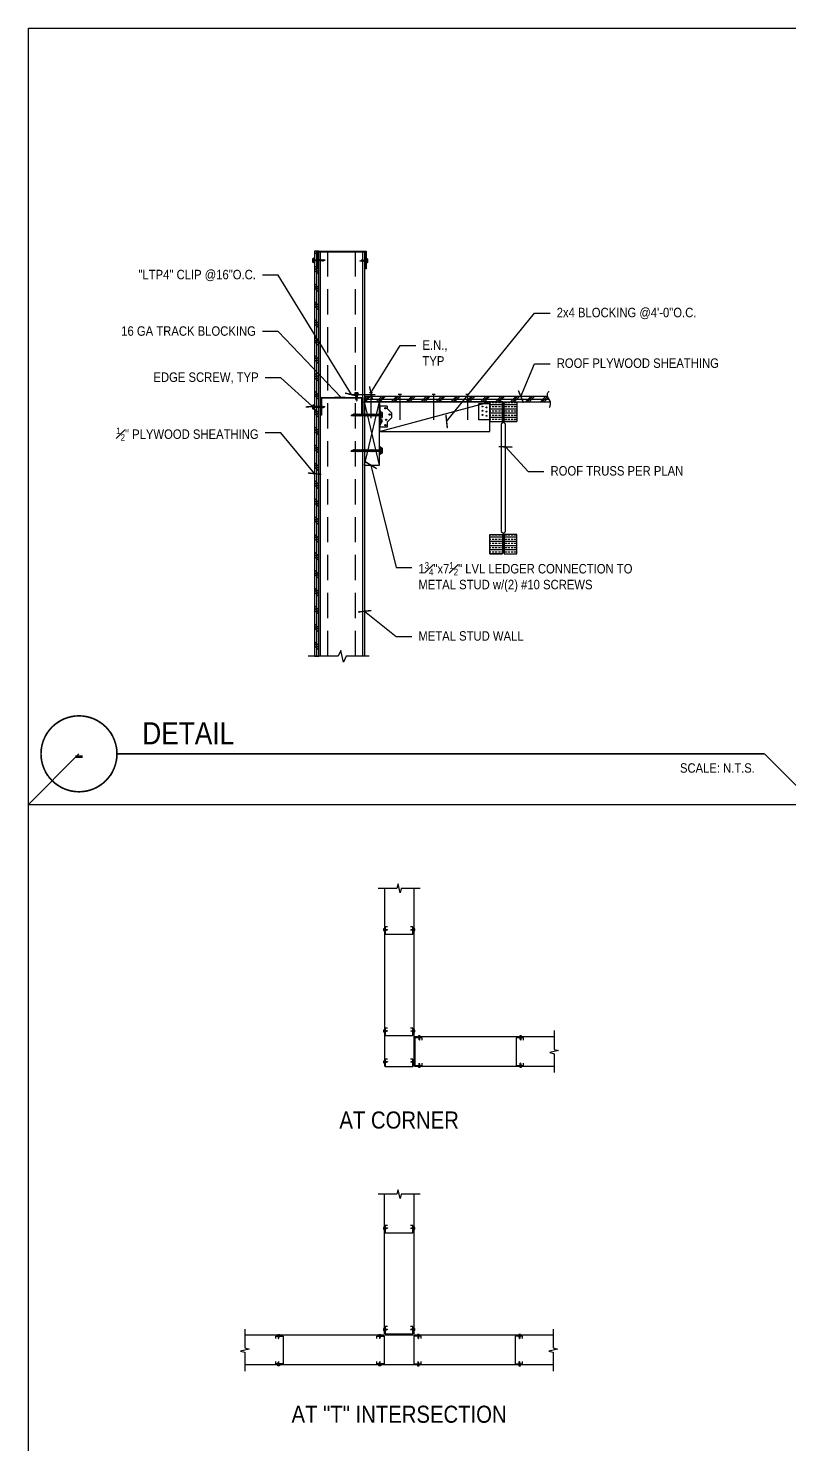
# Model space of a CAD drawing. Header units: inches. Extents: x -16404 to 14624, y -1591 to 16152.
# Drawn here: x -14066.9 to -13976.7, y 5544.1 to 5712 of the extents above; entities that cross this region are included whole.
import ezdxf
from ezdxf.enums import TextEntityAlignment as Align

# ---------------------------------------------------------------- set-up
doc = ezdxf.new("R2010")
doc.units = ezdxf.units.IN
doc.header["$LTSCALE"] = 24
doc.header["$MEASUREMENT"] = 0
doc.linetypes.add('HIDDEN2', pattern=[0.1875, 0.125, -0.0625])
doc.layers.get('0').update_dxf_attribs({"linetype": 'CONTINUOUS'})
for name, color, linetype in [('S-ANNO-DIMS', 2, 'CONTINUOUS'), ('S-ANNO-NOTE', 4, 'CONTINUOUS'), ('S-BREAK', 2, 'CONTINUOUS'), ('S-CONC', 4, 'CONTINUOUS'), ('S-NAIL', 2, 'CONTINUOUS'), ('S-SIMPSON', 2, 'CONTINUOUS'), ('S-STEEL', 4, 'CONTINUOUS'), ('S-WOOD', 3, 'CONTINUOUS')]:
    doc.layers.add(name, color=color, linetype=linetype)
doc.layers.add('S-ANNO-GRID-NONPLOT', color=251, linetype='CONTINUOUS', plot=False)
doc.layers.add('S-HATCH1', color=1, linetype='CONTINUOUS', transparency=0.5)
doc.styles.add('Arial', font='arial.ttf', dxfattribs={"width": 0.85})
doc.dimstyles.new('DIM-12$7', dxfattribs={"dimscale": 12, "dimtxt": 0.09375, "dimasz": 0.125, "dimexe": 0.0625, "dimexo": 0.0625, "dimgap": 0.0625, "dimtad": 1, "dimdec": 4, "dimzin": 11, "dimdsep": 46, "dimlunit": 4, "dimtxsty": 'Arial', "dimblk": 'ARCHTICK', "dimcen": 0.125, "dimclrd": 256, "dimclre": 256, "dimclrt": 4, "dimadec": 0, "dimazin": 0, "dimtfac": 0.75, "dimtdec": 4, "dimtofl": 0, "dimtmove": 0, "dimatfit": 3, "dimldrblk": 'ARCHTICK', "dimfxl": 1, "dimfrac": 1, "dimtolj": 1, "dimtzin": 11, "dimarcsym": 0})

# ---------------------------------------------------------------- blocks, each defined once
blk = doc.blocks.new('no8x3-4 Sht Mtl Screw')
at = {"color": 2}
for p, q in [((-0.28, 0.22), (-0.28, 0.06)), ((0.2, 0.3), (-0.2, 0.3)), ((-0.12, 0.06), (-0.12, 0.22)), ((-0.09, -0.75), (-0.09, 0)), ((0.09, 0), (0.09, -1.06)), ((0.12, 0.22), (0.12, 0.06)), ((0.28, 0.06), (0.28, 0.22)), ((0.13, -0.35), (-0.13, -0.21)), ((0.13, -0.47), (-0.13, -0.33)), ((0.13, -0.58), (-0.13, -0.45)), ((0.13, -0.71), (-0.13, -0.57)), ((0.13, -0.83), (-0.13, -0.69)), ((0.13, -0.23), (-0.12, -0.1)), ((0, -1.01), (-0.08, -0.84)), ((0.09, -1.06), (0.07, -1.06))]:
    blk.add_line(p, q, dxfattribs=at)
blk.add_lwpolyline([(0.41, 0.06), (0.41, 0), (-0.41, 0), (-0.41, 0.06)], close=True, dxfattribs=at)
for centre, radius, start, end in [((-0.2, 0.22), 0.0799, 90, 180), ((-0.21, 0.15), 0.114, 37.8476, 125.9208), ((0, 0.06), 0.2, 53.1301, 126.8699), ((0.21, 0.15), 0.114, 54.0792, 142.1524), ((0.2, 0.22), 0.0799, 0, 90), ((0.08, -0.76), 0.176, 174.7974, 205.0321), ((0.08, -0.97), 0.0903, 205.7938, 275.8226)]:
    blk.add_arc(centre, radius, start, end, dxfattribs=at)
blk = doc.blocks.new('no8x3-4 Screw')
at = {"color": 2}
for p, q in [((-0.2, 0.16), (-0.2, 0.04)), ((0.14, 0.21), (-0.14, 0.21)), ((-0.09, 0.04), (-0.09, 0.16)), ((-0.07, -0.53), (-0.06, 0)), ((0.06, 0), (0.06, -0.75)), ((0.08, 0.16), (0.08, 0.04)), ((0.2, 0.04), (0.2, 0.16)), ((0.09, -0.17), (-0.09, -0.07)), ((0.09, -0.25), (-0.09, -0.15)), ((0.09, -0.33), (-0.09, -0.23)), ((0.09, -0.41), (-0.09, -0.32)), ((0.09, -0.5), (-0.09, -0.4)), ((0.09, -0.59), (-0.09, -0.49)), ((0, -0.71), (-0.05, -0.59)), ((0.06, -0.75), (0.05, -0.75))]:
    blk.add_line(p, q, dxfattribs=at)
blk.add_lwpolyline([(0.29, 0.04), (0.29, 0), (-0.29, 0), (-0.29, 0.04)], close=True, dxfattribs=at)
for centre, radius, start, end in [((-0.14, 0.16), 0.0564, 90, 180), ((-0.15, 0.11), 0.0804, 37.8476, 125.9208), ((0, 0.04), 0.141, 53.1301, 126.8699), ((0.15, 0.11), 0.0804, 54.0792, 142.1524), ((0.14, 0.16), 0.0564, 0, 90), ((0.06, -0.54), 0.124, 174.7974, 205.0321), ((0.05, -0.69), 0.0638, 205.7938, 275.8226)]:
    blk.add_arc(centre, radius, start, end, dxfattribs=at)
blk = doc.blocks.new('10d')
at = {"color": 3}
blk.add_line((0.19, 0.25), (-0.19, 0.25), dxfattribs=at)
at = {"color": 2}
blk.add_line((0, 0.25), (0, -2.75), dxfattribs=at)
blk = doc.blocks.new('a34-f')
for p, q in [((0, 0.921875), (0, 0)), ((0, 0.921875), (0.296875, 0.921875)), ((0, 0.046875), (2.5, 0.046875)), ((0, 0), (2.5, 0)), ((0.796875, 1.421875), (0.296875, 0.921875)), ((0.310466, 0.921875), (0.310466, 0.921885)), ((0.796875, 1.421875), (1.390625, 1.421875)), ((1.890625, 0.921875), (1.390625, 1.421875)), ((1.512161, 0.046875), (1.606826, 0.283382)), ((1.567701, 0.046875), (1.646439, 0.258163)), ((1.705351, 0.275754), (2.09523, 0.046875)), ((1.724651, 0.318563), (2.207218, 0.046875)), ((1.890625, 0.921875), (2.5, 0.921875)), ((2.5, 0.921875), (2.5, 0))]:
    blk.add_line(p, q)
for centre in [(0.249975, 0.703125), (0.999975, 1.203125), (1.609375, 0.796875), (2.25, 0.703125)]:
    blk.add_circle(centre, 0.074)
for centre, radius in [((1.683752, 0.240645), 0.088), ((1.684902, 0.236795), 0.044)]:
    blk.add_arc(centre, radius, 62.305142, 150.945396)
blk = doc.blocks.new('_ARCHTICK')
at = {"color": 0, "linetype": 'ByBlock', "const_width": 0.15}
blk.add_lwpolyline([(-0.5, -0.5), (0.5, 0.5)], dxfattribs=at)
blk = doc.blocks.new('no10x3 Sht Mtl Screw')
at = {"color": 2}
for p, q in [((-0.33, 0.26), (-0.33, 0.07)), ((0.23, 0.35), (-0.24, 0.35)), ((-0.14, 0.07), (-0.14, 0.26)), ((-0.11, -2.98), (-0.11, 0)), ((0.1, 0), (0.1, -3.35)), ((0.13, 0.26), (0.13, 0.07)), ((0.32, 0.07), (0.32, 0.26)), ((0.15, -0.73), (-0.16, -0.57)), ((0.15, -0.87), (-0.16, -0.71)), ((0.15, -1.01), (-0.16, -0.85)), ((0.15, -1.14), (-0.16, -0.99)), ((0.15, -1.28), (-0.16, -1.12)), ((0.15, -1.42), (-0.16, -1.26)), ((0.15, -1.56), (-0.16, -1.4)), ((0.15, -1.7), (-0.16, -1.54)), ((0.15, -1.84), (-0.16, -1.68)), ((0.15, -0.59), (-0.14, -0.44)), ((0.15, -1.97), (-0.16, -1.82)), ((0.15, -2.11), (-0.16, -1.95)), ((0.15, -2.25), (-0.16, -2.09)), ((0.15, -2.39), (-0.16, -2.23)), ((0.15, -2.53), (-0.16, -2.37)), ((0.15, -2.67), (-0.16, -2.51)), ((0.15, -2.81), (-0.16, -2.65)), ((0.15, -2.94), (-0.16, -2.78)), ((0.15, -3.08), (-0.16, -2.92)), ((0, -3.29), (-0.09, -3.09)), ((0.1, -3.35), (0.08, -3.35))]:
    blk.add_line(p, q, dxfattribs=at)
blk.add_lwpolyline([(0.48, 0.07), (0.48, 0), (-0.48, 0), (-0.48, 0.07)], close=True, dxfattribs=at)
for centre, radius, start, end in [((-0.24, 0.26), 0.0926, 90, 180), ((-0.25, 0.18), 0.132, 37.8476, 125.9208), ((0, 0.07), 0.231, 53.1301, 126.8699), ((0.24, 0.18), 0.132, 54.0792, 142.1524), ((0.23, 0.26), 0.0926, 0, 90), ((0.1, -3), 0.204, 174.7974, 205.0321), ((0.09, -3.24), 0.105, 205.7938, 275.8226)]:
    blk.add_arc(centre, radius, start, end, dxfattribs=at)
blk = doc.blocks.new('*U335')
at = {"const_width": 0.188}
for points in [[(-4.5, 0, -1), (4.5, 0, 3.732051)], [(-4.5, 0, 1), (4.5, 0, -3.732051)]]:
    blk.add_lwpolyline(points, format="xyb", dxfattribs=at)
blk.add_lwpolyline([(4.5, 0), (81.21, 0)], dxfattribs=at)
blk.add_circle((0, 0), 4.5)
at = {"style": 'Arial', "width": 0.85}
for tag, p in [('DWG_TITLE_1', (7.5, 6.19)), ('DWG_TITLE_2', (7.5, 2.44))]:
    blk.add_attdef(tag, text='', height=2.62, dxfattribs=at).set_placement(p, align=Align.MIDDLE_LEFT)
blk.add_attdef('#', text='', height=3, dxfattribs=at).set_placement((0, 0), align=Align.MIDDLE_CENTER)
blk.add_attdef('SCALE', text='', height=1.12, dxfattribs=at).set_placement((80.08, -1.12), align=Align.TOP_RIGHT)

msp = doc.modelspace()

# ---------------------------------------------------------------- hatches: boundary and pattern name
at = {"layer": 'S-HATCH1'}
h = msp.add_hatch(dxfattribs=at)
h.set_pattern_fill('PLAST', color=256, scale=6, angle=-45, style=0)
h.set_pattern_definition([(315, (-16932.7546, 3612.833), (1.0606602, 1.0606602), []), (315, (-16932.622, 3612.9655), (1.0606602, 1.0606602), []), (315, (-16932.4894, 3613.0981), (1.0606602, 1.0606602), [])])
h.paths.add_polyline_path([(-14033.01174, 5685.5772), (-14033.01174, 5637.57064), (-14032.51174, 5637.57064), (-14032.51174, 5685.5772)])
h = msp.add_hatch(dxfattribs=at)
h.set_pattern_fill('PLAST', color=256, scale=5, angle=45, style=0)
h.set_pattern_definition([(45, (-14028.7977, 5667.7124), (-0.883883, 0.883883), []), (45, (-14028.9082, 5667.8229), (-0.883883, 0.883883), []), (45, (-14029.0186, 5667.9334), (-0.883883, 0.883883), [])])
h.paths.add_polyline_path([(-14026.97508, 5667.71243), (-14005.06961, 5667.71243), (-14005.39507, 5668.33743), (-14026.97508, 5668.33743)])
h = msp.add_hatch(dxfattribs=at)
h.set_pattern_fill('ANSI33', color=256, scale=2, angle=315, style=0)
h.set_pattern_definition([(0, (-14012.2305, 5665.41243), (1e-16, 0.5), []), (0, (-14011.9805, 5665.16243), (1e-16, 0.5), [0.25, -0.125])])
h.paths.add_polyline_path([(-14010.54299, 5667.71243), (-14009.04299, 5667.71243), (-14009.04299, 5665.41243), (-14010.54299, 5665.41243)])
h.paths.add_polyline_path([(-14010.73049, 5667.71243), (-14012.23049, 5667.71243), (-14012.23049, 5665.41243), (-14010.73049, 5665.41243)])
h = msp.add_hatch(dxfattribs=at)
h.set_pattern_fill('ANSI33', color=256, scale=2, angle=315, style=0)
h.set_pattern_definition([(0, (-14012.2305, 5649.71243), (1e-16, 0.5), []), (0, (-14011.9805, 5649.46243), (1e-16, 0.5), [0.25, -0.125])])
h.paths.add_polyline_path([(-14010.54299, 5649.71243), (-14009.04299, 5649.71243), (-14009.04299, 5652.01243), (-14010.54299, 5652.01243)])
h.paths.add_polyline_path([(-14010.73049, 5649.71243), (-14012.23049, 5649.71243), (-14012.23049, 5652.01243), (-14010.73049, 5652.01243)])

# ---------------------------------------------------------------- linework, layer by layer
at = {"color": 2}
for p, q in [((-14033.25878, 5684.62684), (-14033.25878, 5684.34471)), ((-14033.0895, 5684.68326), (-14033.20235, 5684.68326)), ((-14033.20235, 5684.57041), (-14033.0895, 5684.57041)), ((-14033.0895, 5684.40114), (-14033.20235, 5684.40114)), ((-14033.20235, 5684.28829), (-14033.0895, 5684.28829)), ((-14033.04474, 5684.54889), (-14031.79474, 5684.54889)), ((-14032.01848, 5684.42265), (-14033.04474, 5684.42359)), ((-14032.37924, 5684.57944), (-14032.47292, 5684.40036)), ((-14032.29775, 5684.57944), (-14032.39497, 5684.39361)), ((-14032.2134, 5684.57944), (-14032.31062, 5684.39361)), ((-14032.13191, 5684.57944), (-14032.22913, 5684.39361)), ((-14032.04613, 5684.57944), (-14032.14335, 5684.39361)), ((-14031.95892, 5684.57944), (-14032.05614, 5684.39361)), ((-14031.83043, 5684.48501), (-14031.9546, 5684.43382)), ((-14031.79474, 5684.54889), (-14031.79474, 5684.53595)), ((-14033.25878, 5667.25126), (-14033.25878, 5666.96914)), ((-14033.0895, 5667.30769), (-14033.20235, 5667.30769)), ((-14033.20235, 5667.19484), (-14033.0895, 5667.19484)), ((-14033.0895, 5667.02556), (-14033.20235, 5667.02556)), ((-14033.20235, 5666.91271), (-14033.0895, 5666.91271)), ((-14033.04474, 5667.17332), (-14031.79474, 5667.17332)), ((-14032.01848, 5667.04708), (-14033.04474, 5667.04802)), ((-14032.37924, 5667.20386), (-14032.47292, 5667.02479)), ((-14032.29775, 5667.20386), (-14032.39497, 5667.01803)), ((-14032.2134, 5667.20386), (-14032.31062, 5667.01803)), ((-14032.13191, 5667.20386), (-14032.22913, 5667.01803)), ((-14032.04613, 5667.20386), (-14032.14335, 5667.01803)), ((-14031.95892, 5667.20386), (-14032.05614, 5667.01803)), ((-14031.83043, 5667.10943), (-14031.9546, 5667.05824)), ((-14031.79474, 5667.17332), (-14031.79474, 5667.16038))]:
    msp.add_line(p, q, dxfattribs=at)
for points in [[(-14033.0895, 5684.77776), (-14033.04474, 5684.77776), (-14033.04474, 5684.19864), (-14033.0895, 5684.19864)], [(-14033.0895, 5667.40219), (-14033.04474, 5667.40219), (-14033.04474, 5666.82307), (-14033.0895, 5666.82307)]]:
    msp.add_lwpolyline(points, close=True, dxfattribs=at)
for centre, radius, start, end in [((-14033.20235, 5684.62684), 0.05642, 90, 180), ((-14033.20235, 5684.34471), 0.05642, 180, 270), ((-14033.15305, 5684.63387), 0.08036, 144.0792464, 232.1524298), ((-14033.15305, 5684.33768), 0.08036, 127.8475702, 215.9207536), ((-14033.0895, 5684.48577), 0.14106, 143.1301024, 216.8698976), ((-14032.0072, 5684.54646), 0.12432, 264.7973828, 295.0320803), ((-14031.85818, 5684.54242), 0.06377, 295.7938367, 5.8225587), ((-14033.20235, 5667.25126), 0.05642, 90, 180), ((-14033.20235, 5666.96914), 0.05642, 180, 270), ((-14033.15305, 5667.25829), 0.08036, 144.0792464, 232.1524298), ((-14033.15305, 5666.96211), 0.08036, 127.8475702, 215.9207536), ((-14033.0895, 5667.1102), 0.14106, 143.1301024, 216.8698976), ((-14032.0072, 5667.17088), 0.12432, 264.7973828, 295.0320803), ((-14031.85818, 5667.16685), 0.06377, 295.7938367, 5.8225587)]:
    msp.add_arc(centre, radius, start, end, dxfattribs=at)
at = {"layer": 'S-ANNO-GRID-NONPLOT'}
for p, q in [((-14066.92253, 5712), (-13973.71343, 5712)), ((-14066.92253, 5620), (-14066.92253, 5712)), ((-14066.92253, 5620), (-14060.92253, 5626)), ((-13973.71343, 5620), (-13979.71343, 5626)), ((-14066.92253, 5620), (-13973.71343, 5620)), ((-14066.92253, 5528), (-14066.92253, 5620))]:
    msp.add_line(p, q, dxfattribs=at)
at = {"layer": 'S-BREAK'}
msp.add_lwpolyline([(-14005.23049, 5667.08668, 0.16907551), (-14005.18365, 5667.10298, 0.124202127), (-14005.1111, 5667.19769, 0.05676695), (-14005.05029, 5667.39916, 0.090107036), (-14005.05029, 5667.62586, 0.041901586), (-14005.09886, 5667.80592, 0.097265031), (-14005.23049, 5668.02493, -0.046618215), (-14005.28774, 5668.10152, -0.033753695), (-14005.36211, 5668.24394, -0.097265031), (-14005.41784, 5668.49331, -0.035684997), (-14005.41069, 5668.6507, -0.069048607), (-14005.371, 5668.80318, -0.056136755), (-14005.30343, 5668.92552, -0.251995131), (-14005.23049, 5668.96168, -4.023342313)], format="xyb", dxfattribs=at)
at = {"layer": 'S-BREAK', "flags": 128}
msp.add_lwpolyline([(-14026.52537, 5637.57064), (-14029.24961, 5637.57064), (-14029.56976, 5636.87812), (-14029.90686, 5638.26186), (-14030.2264, 5637.57064), (-14033.76174, 5637.57064)], dxfattribs=at)
at = {"layer": 'S-BREAK'}
for points in [[(-14020.50511, 5610.05374), (-14022.73758, 5610.05374), (-14022.86377, 5609.53484), (-14023.11615, 5610.57264), (-14023.24234, 5610.05374), (-14025.47481, 5610.05374)], [(-14004.61567, 5593.18743), (-14004.61567, 5590.95496), (-14004.09677, 5590.82877), (-14005.13457, 5590.57638), (-14004.61567, 5590.45019), (-14004.61567, 5588.21772)], [(-14020.51093, 5573.79935), (-14022.7434, 5573.79935), (-14022.86959, 5573.28045), (-14023.12197, 5574.31825), (-14023.24816, 5573.79935), (-14025.48063, 5573.79935)], [(-14041.25789, 5557.80212), (-14041.25789, 5555.56965), (-14040.73899, 5555.44346), (-14041.77679, 5555.19108), (-14041.25789, 5555.06488), (-14041.25789, 5552.83242)], [(-14004.73367, 5557.80212), (-14004.73367, 5555.56965), (-14004.21477, 5555.44346), (-14005.25257, 5555.19108), (-14004.73367, 5555.06488), (-14004.73367, 5552.83242)]]:
    msp.add_lwpolyline(points, dxfattribs=at)
at = {"layer": 'S-CONC'}
for points in [[(-14010.73049, 5667.71243), (-14012.23049, 5667.71243), (-14012.23049, 5665.41243), (-14010.73049, 5665.41243)], [(-14010.54299, 5667.71243), (-14009.04299, 5667.71243), (-14009.04299, 5665.41243), (-14010.54299, 5665.41243)], [(-14010.73049, 5649.71243), (-14012.23049, 5649.71243), (-14012.23049, 5652.01243), (-14010.73049, 5652.01243)], [(-14010.54299, 5649.71243), (-14009.04299, 5649.71243), (-14009.04299, 5652.01243), (-14010.54299, 5652.01243)]]:
    msp.add_lwpolyline(points, close=True, dxfattribs=at)
at = {"layer": 'S-SIMPSON', "color": 6}
msp.add_line((-14028.62209, 5668.57686), (-14025.83338, 5668.57686), dxfattribs=at)
at = {"layer": 'S-SIMPSON'}
for points in [[(-14013.52652, 5667.51916), (-14012.28049, 5667.51916), (-14012.28049, 5665.6057), (-14013.52652, 5665.6057)], [(-14012.28049, 5665.6057), (-14012.23049, 5665.6057), (-14012.23049, 5667.51916), (-14012.28049, 5667.51916)]]:
    msp.add_lwpolyline(points, close=True, dxfattribs=at)
for centre in [(-14013.12174, 5667.17086), (-14013.12174, 5666.67452), (-14012.63319, 5667.05877), (-14012.63319, 5666.56243), (-14013.12174, 5666.17818), (-14012.63319, 5666.06609)]:
    msp.add_circle(centre, 0.05603, dxfattribs=at)
at = {"layer": 'S-STEEL'}
for p, q in [((-14032.29299, 5637.57064), (-14032.29299, 5685.4755)), ((-14027.29299, 5637.57064), (-14027.29299, 5685.4755)), ((-14024.73996, 5610.05374), (-14024.73996, 5588.95258)), ((-14021.23996, 5610.05374), (-14021.23996, 5588.95258)), ((-14004.61567, 5592.45258), (-14021.12778, 5592.45258)), ((-14004.61567, 5588.95258), (-14021.12778, 5588.95258)), ((-14024.74578, 5573.79935), (-14024.74578, 5557.22905)), ((-14021.24578, 5573.79935), (-14021.24578, 5557.22905)), ((-14004.73367, 5557.06727), (-14041.25789, 5557.06727)), ((-14004.73367, 5553.56727), (-14041.25789, 5553.56727))]:
    msp.add_line(p, q, dxfattribs=at)
at = {"layer": 'S-STEEL', "color": 2, "linetype": 'HIDDEN2'}
for p, q in [((-14031.41799, 5637.57064), (-14031.41799, 5685.4755)), ((-14028.16799, 5637.57064), (-14028.16799, 5685.4755))]:
    msp.add_line(p, q, dxfattribs=at)
at = {"layer": 'S-STEEL', "color": 2}
msp.add_line((-14027.07424, 5685.4755), (-14027.07424, 5637.57064), dxfattribs=at)
at = {"layer": 'S-STEEL', "color": 3}
for points in [[(-14026.91004, 5683.4755), (-14027.01174, 5683.4755), (-14027.01174, 5685.4755), (-14032.57424, 5685.4755), (-14032.57424, 5683.4755), (-14032.67594, 5683.4755), (-14032.67594, 5685.5772), (-14026.91004, 5685.5772), (-14026.91004, 5683.4755)], [(-14027.29299, 5666.14208), (-14027.39469, 5666.14208), (-14027.39469, 5668.14208), (-14032.19129, 5668.14208), (-14032.19129, 5666.14208), (-14032.29299, 5666.14208), (-14032.29299, 5668.24378), (-14027.29299, 5668.24378), (-14027.29299, 5666.14208)]]:
    msp.add_lwpolyline(points, dxfattribs=at)
at = {"layer": 'S-STEEL', "color": 2}
for points in [[(-14024.35317, 5605.48312), (-14024.62778, 5605.48312), (-14024.62778, 5604.61436), (-14021.35214, 5604.61436), (-14021.35214, 5605.48312), (-14021.62676, 5605.48312)], [(-14024.35317, 5593.48312), (-14024.62778, 5593.48312), (-14024.62778, 5592.61436), (-14021.35214, 5592.61436), (-14021.35214, 5593.48312), (-14021.62676, 5593.48312)], [(-14020.25902, 5592.06578), (-14020.25902, 5592.3404), (-14021.12778, 5592.3404), (-14021.12778, 5589.06475), (-14020.25902, 5589.06475), (-14020.25902, 5589.33937)], [(-14008.25902, 5592.06578), (-14008.25902, 5592.3404), (-14009.12778, 5592.3404), (-14009.12778, 5589.06475), (-14008.25902, 5589.06475), (-14008.25902, 5589.33937)], [(-14024.35317, 5589.82134), (-14024.62778, 5589.82134), (-14024.62778, 5588.95258), (-14021.35214, 5588.95258), (-14021.35214, 5589.82134), (-14021.62676, 5589.82134)], [(-14024.35898, 5570.09781), (-14024.6336, 5570.09781), (-14024.6336, 5569.22905), (-14021.35796, 5569.22905), (-14021.35796, 5570.09781), (-14021.63258, 5570.09781)], [(-14024.35898, 5558.09781), (-14024.6336, 5558.09781), (-14024.6336, 5557.22905), (-14021.35796, 5557.22905), (-14021.35796, 5558.09781), (-14021.63258, 5558.09781)], [(-14037.61454, 5556.68047), (-14037.61454, 5556.95509), (-14036.74578, 5556.95509), (-14036.74578, 5553.67945), (-14037.61454, 5553.67945), (-14037.61454, 5553.95406)], [(-14025.61454, 5556.68047), (-14025.61454, 5556.95509), (-14024.74578, 5556.95509), (-14024.74578, 5553.67945), (-14025.61454, 5553.67945), (-14025.61454, 5553.95406)], [(-14020.37702, 5556.68047), (-14020.37702, 5556.95509), (-14021.24578, 5556.95509), (-14021.24578, 5553.67945), (-14020.37702, 5553.67945), (-14020.37702, 5553.95406)], [(-14008.37702, 5556.68047), (-14008.37702, 5556.95509), (-14009.24578, 5556.95509), (-14009.24578, 5553.67945), (-14008.37702, 5553.67945), (-14008.37702, 5553.95406)]]:
    msp.add_lwpolyline(points, dxfattribs=at)
at = {"layer": 'S-WOOD', "color": 1}
for p, q in [((-14032.76174, 5685.5772), (-14032.76174, 5637.57064)), ((-14026.97508, 5668.02493), (-14005.23049, 5668.02493))]:
    msp.add_line(p, q, dxfattribs=at)
at = {"layer": 'S-WOOD', "color": 2}
for p, q in [((-14027.07424, 5660.21243), (-14025.32424, 5667.71243)), ((-14025.32424, 5660.21243), (-14027.07424, 5667.71243)), ((-14025.32424, 5664.21243), (-14012.23049, 5667.71243))]:
    msp.add_line(p, q, dxfattribs=at)
at = {"layer": 'S-WOOD'}
for points in [[(-14033.01174, 5685.5772), (-14033.01174, 5637.57064), (-14032.51174, 5637.57064), (-14032.51174, 5685.5772)], [(-14026.97508, 5667.71243), (-14005.06961, 5667.71243), (-14005.39507, 5668.33743), (-14026.97508, 5668.33743)], [(-14025.32424, 5667.71243), (-14027.07424, 5667.71243), (-14027.07424, 5660.21243), (-14025.32424, 5660.21243)], [(-14025.32424, 5664.21243), (-14012.23049, 5664.21243), (-14012.23049, 5667.71243), (-14025.32424, 5667.71243)]]:
    msp.add_lwpolyline(points, close=True, dxfattribs=at)
at = {"layer": 'S-WOOD', "color": 3}
msp.add_lwpolyline([(-14010.63674, 5649.78475), (-14010.63674, 5652.10852), (-14010.38674, 5652.35852), (-14010.38674, 5665.06634), (-14010.63674, 5665.31634), (-14010.63674, 5667.64011), (-14010.63674, 5665.31634), (-14010.88674, 5665.06634), (-14010.88674, 5652.35852), (-14010.63674, 5652.10852)], dxfattribs=at)

# ---------------------------------------------------------------- block references
at = {"layer": 'S-ANNO-NOTE'}
msp.add_blockref('*U335', (-14060.92253, 5626), dxfattribs=at).add_auto_attribs({'#': '-', 'DWG_TITLE_2': 'DETAIL', 'SCALE': 'SCALE: N.T.S.'})
at = {"layer": 'S-CONC'}
for p in [(-14026.32424, 5668.52891), (-14022.90236, 5668.33743), (-14018.90236, 5668.33743), (-14014.90236, 5668.33743)]:
    msp.add_blockref('10d', p, dxfattribs=at)
at = {"layer": 'S-CONC', "rotation": 270}
for p in [(-14025.32424, 5666.16252), (-14025.32424, 5661.94191)]:
    msp.add_blockref('no10x3 Sht Mtl Screw', p, dxfattribs=at)
at = {"layer": 'S-NAIL', "rotation": 270}
msp.add_blockref('no8x3-4 Screw', (-14026.91004, 5684.44604), dxfattribs=at)
at = {"layer": 'S-NAIL'}
msp.add_blockref('no8x3-4 Screw', (-14028.04732, 5668.57686), dxfattribs=at)
at = {"layer": 'S-NAIL', "yscale": 0.3589743589745922}
for p, xscale, zscale, rotation in [((-14024.73996, 5605.14325), 0.3589743589745922, 0.3589743589745922, 90), ((-14021.23996, 5605.14325), 0.3589743589745922, 0.3589743589745922, 270), ((-14024.73996, 5593.14325), 0.3589743589745922, 0.3589743589745922, 90), ((-14021.23996, 5593.14325), 0.3589743589745922, 0.3589743589745922, 270), ((-14024.73996, 5589.48147), 0.3589743589745922, 0.3589743589745922, 90), ((-14021.23996, 5589.48147), 0.3589743589745922, 0.3589743589745922, 270), ((-14020.59889, 5588.95258), 0.3589743589745922, 0.3589743589745922, 180), ((-14008.59889, 5588.95258), 0.3589743589745922, 0.3589743589745922, 180), ((-14024.74578, 5569.75794), 0.3589743589745922, 0.3589743589745922, 90), ((-14021.24578, 5569.75794), 0.3589743589745922, 0.3589743589745922, 270), ((-14024.74578, 5557.75794), 0.3589743589745922, 0.3589743589745922, 90), ((-14021.24578, 5557.75794), 0.3589743589745922, 0.3589743589745922, 270), ((-14037.27467, 5553.56727), -0.3589743589745922, 0.3589743589743143, 180), ((-14025.27467, 5553.56727), -0.3589743589745922, 0.3589743589743143, 180), ((-14020.71689, 5553.56727), 0.3589743589745922, 0.3589743589745922, 180), ((-14008.71689, 5553.56727), 0.3589743589745922, 0.3589743589745922, 180)]:
    msp.add_blockref('no8x3-4 Sht Mtl Screw', p, dxfattribs=dict(at, xscale=xscale, zscale=zscale, rotation=rotation))
for p, xscale, zscale in [((-14020.59889, 5592.45258), 0.3589743589745922, 0.3589743589745922), ((-14008.59889, 5592.45258), 0.3589743589745922, 0.3589743589745922), ((-14037.27467, 5557.06727), -0.3589743589745922, 0.3589743589743143), ((-14025.27467, 5557.06727), -0.3589743589745922, 0.3589743589743143), ((-14020.71689, 5557.06727), 0.3589743589745922, 0.3589743589745922), ((-14008.71689, 5557.06727), 0.3589743589745922, 0.3589743589745922)]:
    msp.add_blockref('no8x3-4 Sht Mtl Screw', p, dxfattribs=dict(at, xscale=xscale, zscale=zscale))
at = {"layer": 'S-SIMPSON', "rotation": 270}
msp.add_blockref('a34-f', (-14025.32424, 5667.21243), dxfattribs=at)

# ---------------------------------------------------------------- texts
at = {"layer": 'S-ANNO-NOTE', "color": 4, "char_height": 1.125, "style": 'Arial'}
for s, insert, width, attachment_point in [('"LTP4" CLIP @16"O.C.', (-14039.95914, 5683.37426), 22.5302798, 3), ('2x4 BLOCKING @4\'-0"O.C.', (-14004.32133, 5678.87252), 22.5039397, 1), ('16 GA TRACK BLOCKING', (-14039.95914, 5676.67935), 22.5302798, 3), ('E.N., TYP', (-14020.22268, 5675.01312), 5.5535583, 1), ('ROOF PLYWOOD SHEATHING', (-14004.32133, 5672.87252), 22.5039397, 1), ('EDGE SCREW, TYP', (-14039.63334, 5671.21071), 22.5302798, 3), ('\\A1;{\\H0.7x;\\S1#2;\\H1.4286x;" PLYWOOD SHEATHING}', (-14039.63334, 5664.67935), 22.5302798, 3), ('ROOF TRUSS PER PLAN', (-14005.05101, 5660.10831), 22.5039397, 1), ('\\A1;1{\\H0.7x;\\S3#4;}"x7{\\H0.7x;\\S1#2;}" LVL LEDGER CONNECTION TO METAL STUD w/(2) #10 SCREWS', (-14020.71037, 5648.72872), 26.8017848, 1), ('METAL STUD WALL', (-14020.71037, 5640.53754), 22.5039397, 1)]:
    msp.add_mtext(s, dxfattribs=dict(at, insert=insert, width=width, attachment_point=attachment_point))
at = {"layer": 'S-ANNO-NOTE', "color": 6, "char_height": 2.025, "width": 31.0800653, "attachment_point": 8, "style": 'Arial'}
for s, insert in [('AT CORNER', (-14022.98996, 5581.54801)), ('AT "T" INTERSECTION', (-14022.99578, 5546.67218))]:
    msp.add_mtext(s, dxfattribs=dict(at, insert=insert))

# ---------------------------------------------------------------- leaders
at = {"layer": 'S-ANNO-DIMS'}
for points in [[(-14028.62209, 5668.57686), (-14037.31714, 5682.74861), (-14039.18173, 5682.74861)], [(-14017.36193, 5665.39564), (-14006.96333, 5678.24687), (-14005.09874, 5678.24687)], [(-14029.8568, 5668.24378), (-14037.31714, 5676.05371), (-14039.18173, 5676.05371)], [(-14026.32424, 5668.77891), (-14022.86468, 5674.38747), (-14021.00008, 5674.38747)], [(-14008.55756, 5668.33743), (-14006.96333, 5672.24687), (-14005.09874, 5672.24687)], [(-14033.25878, 5667.15395), (-14036.99134, 5670.58506), (-14038.85593, 5670.58506)], [(-14033.01174, 5659.21266), (-14036.99134, 5664.05371), (-14038.85593, 5664.05371)], [(-14010.38674, 5662.38526), (-14007.69301, 5659.48266), (-14005.82842, 5659.48266)], [(-14026.32424, 5660.21243), (-14023.35236, 5648.10307), (-14021.48777, 5648.10307)], [(-14027.07424, 5642.89874), (-14023.35236, 5639.91189), (-14021.48777, 5639.91189)]]:
    msp.add_leader(points, dimstyle='DIM-12$7', override={"dimasz": 0.09375}, dxfattribs=at)

doc.saveas('drawing.dxf')
